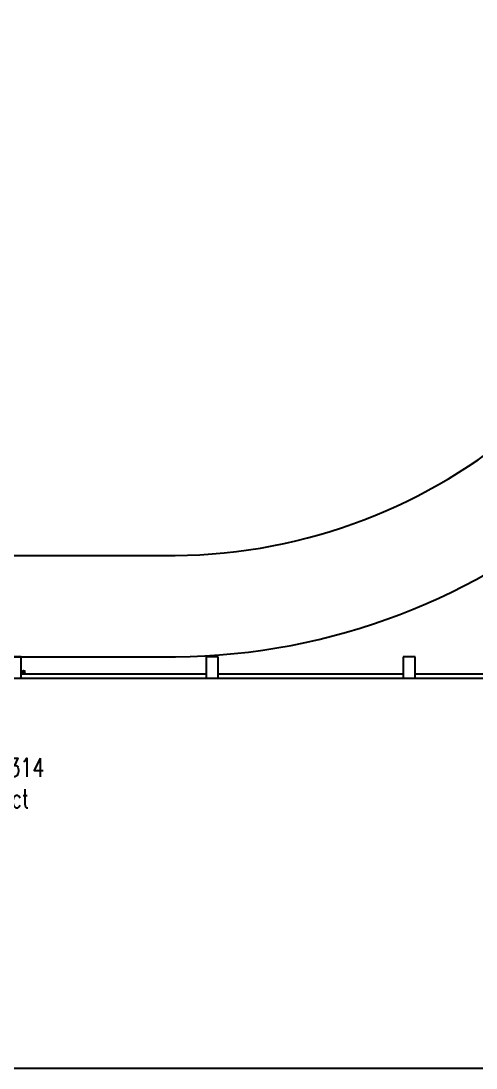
# Model space of a CAD drawing. Extents: x 11182 to 734459, y -1391328 to 152085.
# Drawn here: x 505138 to 524027, y -1382994 to -1339550 of the extents above; entities that cross this region are included whole.
import ezdxf
from ezdxf.enums import TextEntityAlignment as Align

# ---------------------------------------------------------------- set-up
doc = ezdxf.new("R2010")
doc.units = 0
doc.header["$LTSCALE"] = 500
doc.header["$MEASUREMENT"] = 0
doc.layers.add('0_Defpoints', color=106, linetype='CONTINUOUS', plot=False)
for name, color, linetype in [('0_room_data', 7, 'CONTINUOUS'), ('1_Wall_Exist', 251, 'CONTINUOUS'), ('3_Text', 7, 'CONTINUOUS')]:
    doc.layers.add(name, color=color, linetype=linetype)
doc.styles.add('1_200', font='simplex.shx', dxfattribs={"width": 0.75, "height": 460})

# ---------------------------------------------------------------- blocks, each defined once
blk = doc.blocks.new('room_data')
at = {"layer": '3_Text', "style": '1_200', "width": 0.75}
for tag, p in [('ROOMNUM', (0, 0)), ('ROOMUSE', (0, -575))]:
    blk.add_attdef(tag, text='', height=345, dxfattribs=at).set_placement(p, align=Align.MIDDLE_CENTER)

msp = doc.modelspace()

# ---------------------------------------------------------------- linework, layer by layer
at = {"layer": '0_Defpoints'}
msp.add_lwpolyline([(555335, -1382994), (555335, -1288533), (409349, -1288533), (409349, -1382994)], close=True, dxfattribs=at)
at = {"layer": '1_Wall_Exist'}
for p, q in [((452796, -1361732), (511538, -1361732)), ((452776, -1365932), (511558, -1365932)), ((505148, -1365937), (504648, -1365937)), ((505148, -1366837), (505148, -1365937)), ((513323, -1365937), (512823, -1365937)), ((512823, -1365937), (512823, -1366837)), ((513323, -1366837), (513323, -1365937)), ((521498, -1365937), (520998, -1365937)), ((520998, -1365937), (520998, -1366837)), ((521498, -1366837), (521498, -1365937)), ((512821, -1366647), (505148, -1366647)), ((520996, -1366647), (513323, -1366647)), ((529171, -1366647), (521496, -1366647)), ((539048, -1366837), (503442, -1366837))]:
    msp.add_line(p, q, dxfattribs=at)
msp.add_circle((505248, -1366547), 50, dxfattribs=at)
for radius, start, end in [(22573, 270.5743, 350.8154), (26773, 270.5273, 350.913)]:
    msp.add_arc((511311, -1339160), radius, start, end, dxfattribs=at)

# ---------------------------------------------------------------- block references
at = {"layer": '0_room_data', "xscale": 2.232748802166406, "yscale": 2.232748802166406, "zscale": 2.232748802166406}
msp.add_blockref('room_data', (504544, -1370526), dxfattribs=at).add_auto_attribs({'ROOMNUM': '14-314', 'ROOMUSE': 'Elect'})

doc.saveas('drawing.dxf')
